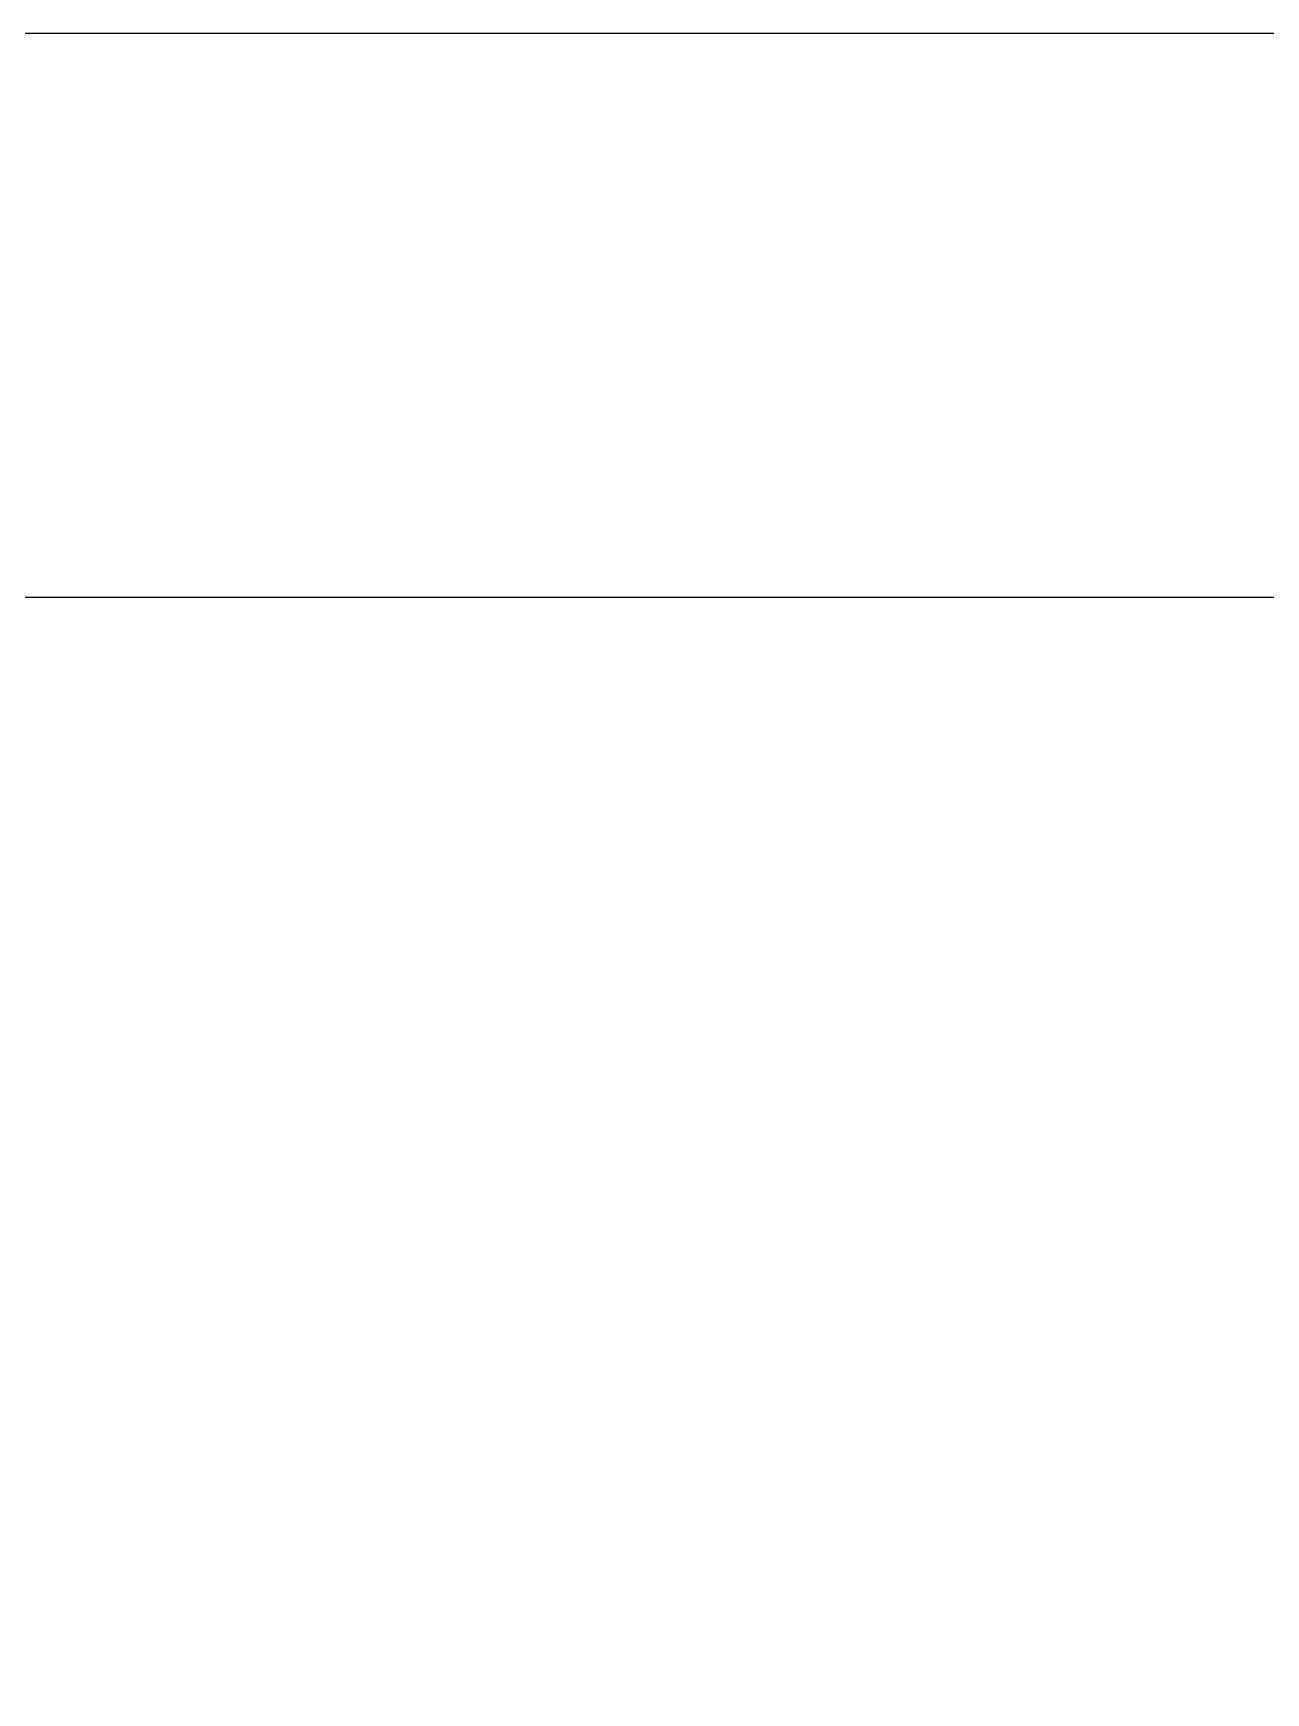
# Model space of a CAD drawing. Header units: millimetres. Extents: x 0 to 581027, y 0 to 6627194.
# Drawn here: x 580563.21 to 580569.97, y 6626025.07 to 6626034.18 of the extents above; entities that cross this region are included whole.
import ezdxf

# ---------------------------------------------------------------- set-up
doc = ezdxf.new("R2010")
doc.units = ezdxf.units.MM
doc.layers.add('soundings_diff', color=7, linetype='Continuous', true_color=0x000000)
doc.layers.add('tiff', color=7, linetype='Continuous')
doc.layers.add('tiff17.2', color=7, linetype='Continuous')
picture_1 = doc.add_image_def('image2.tif', size_in_pixel=(3838, 2796))
picture_2 = doc.add_image_def('image3.tif', size_in_pixel=(3838, 2796))
picture_3 = doc.add_image_def('image4.tif', size_in_pixel=(2844, 2049))

msp = doc.modelspace()

# ---------------------------------------------------------------- pictures from other files: only their frames are drawn
at = {"layer": 'soundings_diff', "color": 7, "true_color": 0xffffff}
image = msp.add_image(picture_3, insert=(580007.4399, 6625621.2832), size_in_units=(568.8, 409.8), dxfattribs=at)
image.dxf.flags = 7
at = {"layer": 'tiff', "color": 7, "true_color": 0xffffff}
image = msp.add_image(picture_1, insert=(580010.5012, 6625614.7785), size_in_units=(575.6971, 419.3979), dxfattribs=dict(at, brightness=70))
image.dxf.flags = 7
at = {"layer": 'tiff17.2', "color": 7, "true_color": 0xffffff}
image = msp.add_image(picture_2, insert=(580010.5012, 6625614.7785), size_in_units=(575.6971, 419.3979), dxfattribs=dict(at, brightness=70))
image.dxf.flags = 7

doc.saveas('drawing.dxf')
